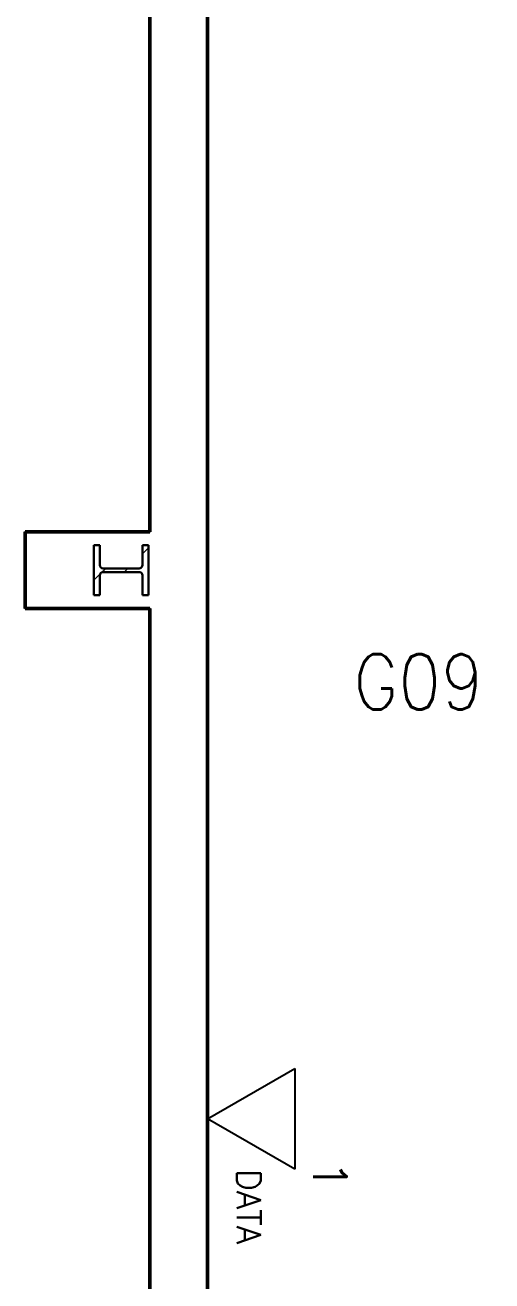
# Model space of a CAD drawing. Header units: inches. Extents: x -460 to 10305, y -938 to 5356.
# Drawn here: x -25.7 to 71.5, y 79.1 to 340.9 of the extents above; entities that cross this region are included whole.
import ezdxf
from ezdxf.enums import TextEntityAlignment as Align

# ---------------------------------------------------------------- set-up
doc = ezdxf.new("R2010")
doc.units = ezdxf.units.IN
doc.header["$MEASUREMENT"] = 0
doc.set_wipeout_variables(frame=1)
doc.layers.add('01-0263-G-DWG-BFP-ARCH$0$SP-COLUMNS', color=40, linetype='Continuous', lineweight=13)
for name, color, linetype in [('01-0263-G-DWG-BFP-ARCH$0$SP-GROSS', 30, 'Continuous'), ('01-0263-G-DWG-BFP-ARCH$0$SP-RMNO', 7, 'Continuous'), ('01-0263-G-DWG-BFP-ARCH$0$SP-ROOM', 7, 'Continuous'), ('01-0263-G-DWG-BFP-ARCH$0$SP-WALL', 7, 'Continuous'), ('T-Comm-E', 1, 'Continuous')]:
    doc.layers.add(name, color=color, linetype=linetype)
doc.layers.get('01-0263-G-DWG-BFP-ARCH$0$SP-ROOM').off()
doc.styles.add('01-0263-G-DWG-BFP-ARCH$0$ROMANS', font='ROMANS.shx', dxfattribs={"width": 0.9})
doc.styles.add('3-32', font='SIMPLEX.shx', dxfattribs={"height": 9})

# ---------------------------------------------------------------- blocks, each defined once
blk = doc.blocks.new('01-0263-G-DWG-BFP-ARCH$0$W-Wide Flange-Column - W10X112-V3-GROUND FLOOR - PROPOSED')
at = {"layer": '01-0263-G-DWG-BFP-ARCH$0$SP-COLUMNS', "lineweight": 9}
h = blk.add_hatch(dxfattribs=at)
h.set_pattern_fill('FP_10', color=256, style=0, pattern_type=2)
h.set_pattern_definition([(315, (495.028, -714.6), (9.50352, 9.50352), []), (315, (509.428, -714.6), (9.50352, 9.50352), [])])
h.paths.add_polyline_path([(-5.21, -4.43), (-5.21, -5.68), (5.21, -5.68), (5.21, -4.43), (1.07, -4.43), (0.58, -4.23), (0.38, -3.74), (0.38, 3.74), (0.58, 4.23), (1.07, 4.43), (5.21, 4.43), (5.21, 5.68), (-5.21, 5.68), (-5.21, 4.43), (-1.07, 4.43), (-0.58, 4.23), (-0.38, 3.74), (-0.38, -3.74), (-0.58, -4.23), (-1.07, -4.43)], flags=0)
at = {"layer": '01-0263-G-DWG-BFP-ARCH$0$SP-COLUMNS', "lineweight": 30}
for p, q in [((5.21, 5.68), (-5.21, 5.68)), ((-5.21, 5.68), (-5.21, 4.43)), ((5.21, 4.43), (5.21, 5.68)), ((-5.21, 4.43), (-1.07, 4.43)), ((-0.38, 3.74), (-0.38, -3.74)), ((0.38, -3.74), (0.38, 3.74)), ((1.07, 4.43), (5.21, 4.43)), ((-1.07, -4.43), (-5.21, -4.43)), ((-5.21, -4.43), (-5.21, -5.68)), ((5.21, -4.43), (1.07, -4.43)), ((5.21, -5.68), (5.21, -4.43)), ((-5.21, -5.68), (5.21, -5.68))]:
    blk.add_line(p, q, dxfattribs=at)
for centre, start, end in [((-1.07, 3.74), 0, 90), ((1.07, 3.74), 90, 180), ((-1.07, -3.74), 270, 0), ((1.07, -3.74), 180, 270)]:
    blk.add_arc(centre, 0.688, start, end, dxfattribs=at)
blk = doc.blocks.new('01-0263-G-DWG-BFP-ARCH$0$FMGRM1')
at = {"style": '01-0263-G-DWG-BFP-ARCH$0$ROMANS', "width": 0.9}
for tag, p in [('RMAREA', (0, -0.2836)), ('DATA1', (0, -0.443)), ('DATA2', (0, -0.6024)), ('DATA3', (0, -0.7618)), ('DATA4', (0, -0.9213)), ('DATA5', (0, -1.0807))]:
    blk.add_attdef(tag, text='', height=0.1172, dxfattribs=at).set_placement(p, align=Align.CENTER)
at = {"linetype": 'Continuous'}
blk.add_wipeout([(-0.375, -0.125), (0.375, -0.125), (0.375, 0.125), (-0.375, 0.125)], dxfattribs=at)
at = {"layer": '01-0263-G-DWG-BFP-ARCH$0$SP-RMNO', "style": '01-0263-G-DWG-BFP-ARCH$0$ROMANS', "width": 0.9}
blk.add_attdef('RMNUMB', text='', height=0.16, dxfattribs=at).set_placement((0, 0), align=Align.MIDDLE)
blk = doc.blocks.new('01-0263-G-DWG-BFP-ARCH', base_point=(1295.16, 1352.86))
at = {"layer": '01-0263-G-DWG-BFP-ARCH$0$SP-WALL', "lineweight": 50}
for p, q in [((1295.16, 1840.86), (1295.16, 1584.86)), ((1307.16, 1364.86), (1307.16, 1738.86)), ((1295.16, 1584.86), (1269.16, 1584.86)), ((1269.16, 1584.86), (1269.16, 1568.86)), ((1269.16, 1568.86), (1295.16, 1568.86)), ((1295.16, 1568.86), (1295.16, 1352.86))]:
    blk.add_line(p, q, dxfattribs=at)
at = {"layer": '01-0263-G-DWG-BFP-ARCH$0$SP-COLUMNS', "rotation": 89.99999999999984}
blk.add_blockref('01-0263-G-DWG-BFP-ARCH$0$W-Wide Flange-Column - W10X112-V3-GROUND FLOOR - PROPOSED', (1289.16, 1576.86), dxfattribs=at)
at = {"layer": '01-0263-G-DWG-BFP-ARCH$0$SP-ROOM'}
ref = blk.add_blockref('01-0263-G-DWG-BFP-ARCH$0$FMGRM1', (1351.14, 1553.59), dxfattribs=dict(at, xscale=72, yscale=72, zscale=72))
ref.add_attrib('RMNUMB', 'G09', dxfattribs={"layer": '01-0263-G-DWG-BFP-ARCH$0$SP-RMNO', "height": 11.52, "style": '01-0263-G-DWG-BFP-ARCH$0$ROMANS', "width": 0.9}).set_placement((1351.14, 1553.59), align=Align.MIDDLE)
at = {"layer": '01-0263-G-DWG-BFP-ARCH$0$SP-GROSS'}
blk.add_lwpolyline([(1295.16, 1352.86), (1295.16, 1568.86), (1269.16, 1568.86), (1269.16, 1584.86), (1295.16, 1584.86), (1295.16, 1840.86), (1269.16, 1840.86), (1269.16, 1856.86), (1295.16, 1856.86), (1295.16, 2112.86)], dxfattribs=at)
blk = doc.blocks.new('DATA(1)')
for p, q in [((0, 0), (-10.5, 18.19)), ((-10.5, 18.19), (10.5, 18.19)), ((10.5, 18.19), (0, 0))]:
    blk.add_line(p, q)
at = {"insert": (8.78, 29.02), "char_height": 7, "width": 11.7808, "attachment_point": 1, "style": '3-32'}
blk.add_mtext('1', dxfattribs=at)
at = {"style": '3-32'}
for tag, p, flags in [('RM_NUMBER', (101.74, 125.6), 1), ('UTP_CATEGORY', (101.74, 112.22), 1), ('QUANTITY_UTP', (101.74, 99.1), 1), ('WIRELESS_OUTLET_LOCATION', (101.74, 86.08), 1), ('TELECOMM_ROOM', (101.74, 72.22), 1), ('QTY_COAX', (100.28, 43.9), 1), ('POS_2', (219.36, 22.77), 1), ('POS_3', (219.36, 14.4), 1), ('POS_1', (10.5, 6.09), 4), ('POS_4', (219.36, 6.02), 1), ('POS_5', (219.36, -2.1), 1), ('POS_6', (219.36, -10.6), 1)]:
    blk.add_attdef(tag, p, '', height=5, dxfattribs=dict(at, flags=flags))
at = {"flags": 1}
blk.add_attdef('WO_NUMBER', text='', height=5, dxfattribs=at).set_placement((99.44, 26.76), align=Align.BOTTOM_LEFT)

msp = doc.modelspace()

# ---------------------------------------------------------------- block references
msp.add_blockref('01-0263-G-DWG-BFP-ARCH', (0.26, 3.26))

# ---------------------------------------------------------------- next in the draw order: block references
at = {"layer": 'T-Comm-E'}
ref = msp.add_blockref('DATA(1)', (12.26, 112.89), dxfattribs=dict(at, rotation=270))
ref.add_attrib('POS_1', 'DATA', (18.35, 102.39), dxfattribs={"layer": '0', "height": 5, "rotation": 270, "style": '3-32'})

doc.saveas('drawing.dxf')
